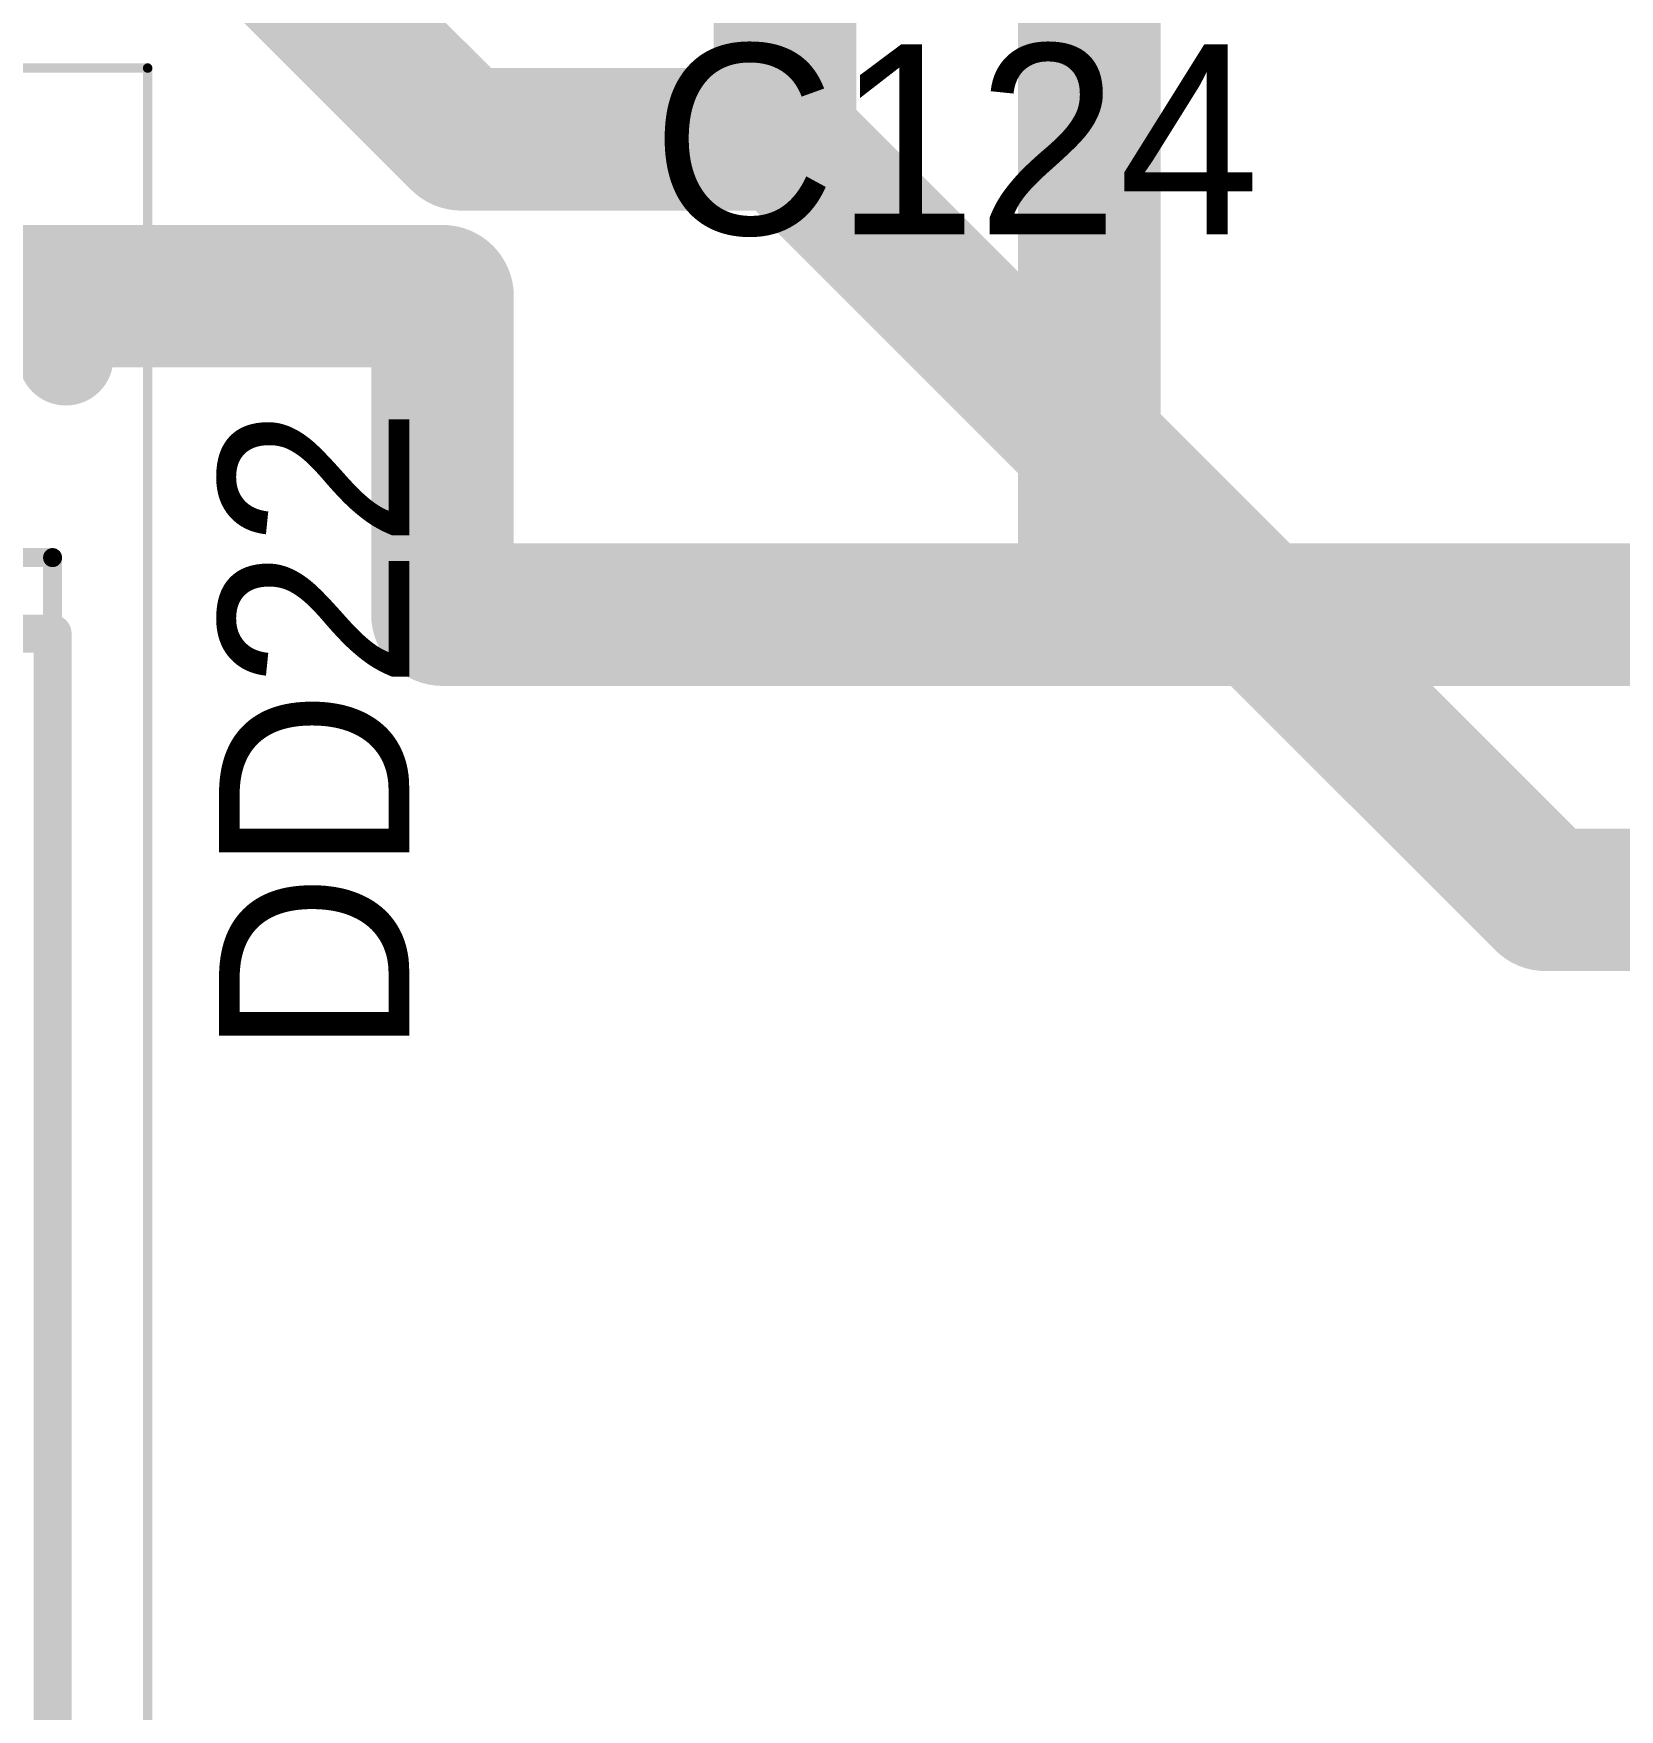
# Model space of a CAD drawing. Header units: millimetres. Extents: x 29 to 180, y 30 to 200.
# Drawn here: x 157.25 to 165.59, y 60.74 to 69.56 of the extents above; entities that cross this region are included whole.
import ezdxf

# ---------------------------------------------------------------- set-up
doc = ezdxf.new("R2010")
doc.units = ezdxf.units.MM
for name, color, linetype in [('BottomLayer', 5, 'Continuous'), ('Mechanical13', 56, 'Continuous'), ('Mechanical15', 56, 'Continuous'), ('TopLayer', 1, 'Continuous'), ('TopOverlay', 2, 'Continuous')]:
    doc.layers.add(name, color=color, linetype=linetype)

# ---------------------------------------------------------------- blocks, each defined once
blk = doc.blocks.new('SOIC127P1030X265_16M_161')
at = {"layer": 'Mechanical13', "const_width": 0.1}
for points in [[(3.8, 5.25), (-3.8, 5.25)], [(-3.8, -5.25), (-3.8, 5.25)]]:
    blk.add_lwpolyline(points, dxfattribs=at)
at = {"layer": 'Mechanical13', "const_width": 0.05}
blk.add_lwpolyline([(-3.825, 5.25, 1), (-3.775, 5.25, 1)], format="xyb", close=True, dxfattribs=at)
blk.add_lwpolyline([(-3.825, 5.25, 1), (-3.775, 5.25, 1)], format="xyb", close=True, dxfattribs=at)
at = {"layer": 'Mechanical15', "const_width": 0.05}
for points in [[(6.375, 5.75), (-6.375, 5.75)], [(-6.375, -5.75), (-6.375, 5.75)]]:
    blk.add_lwpolyline(points, dxfattribs=at)
at = {"layer": 'Mechanical15', "const_width": 0.025}
blk.add_lwpolyline([(-6.3875, 5.75, 1), (-6.3625, 5.75, 1)], format="xyb", close=True, dxfattribs=at)
blk.add_lwpolyline([(-6.3875, 5.75, 1), (-6.3625, 5.75, 1)], format="xyb", close=True, dxfattribs=at)
at = {"layer": 'TopOverlay'}
for points, const_width in [([(-4.725, 5.32, 1), (-4.975, 5.32, 1)], 0.25), ([(-5.0375, 5.32, 1), (-4.9125, 5.32, 1)], 0.125), ([(-4.7875, 5.32, 1), (-4.6625, 5.32, 1)], 0.125), ([(-3.45, 5.25, 1), (-3.35, 5.25, 1)], 0.1), ([(-3.45, 5.25, 1), (-3.35, 5.25, 1)], 0.1)]:
    blk.add_lwpolyline(points, format="xyb", close=True, dxfattribs=dict(at, const_width=const_width))
at = {"layer": 'TopOverlay', "const_width": 0.2}
for points in [[(3.4, 5.25), (-3.4, 5.25)], [(-3.4, -5.25), (-3.4, 5.25)]]:
    blk.add_lwpolyline(points, dxfattribs=at)

msp = doc.modelspace()

# ---------------------------------------------------------------- linework, layer by layer
at = {"layer": 'BottomLayer', "const_width": 0.75}
for points in [[(162.8, 66.5), (162.8, 70.1)], [(154.525, 68.175), (159.4, 68.175)], [(159.4, 66.5), (159.4, 68.175)], [(159.4, 66.5), (162.8, 66.5)], [(162.8, 66.5), (166.4, 66.5)]]:
    msp.add_lwpolyline(points, dxfattribs=at)
at = {"layer": 'BottomLayer', "const_width": 0.375}
for points in [[(159.2125, 68.175, 1), (159.5875, 68.175, 1)], [(159.2125, 68.175, 1), (159.5875, 68.175, 1)], [(159.2125, 66.5, 1), (159.5875, 66.5, 1)], [(159.2125, 66.5, 1), (159.5875, 66.5, 1)], [(162.6125, 66.5, 1), (162.9875, 66.5, 1)], [(162.6125, 66.5, 1), (162.9875, 66.5, 1)], [(162.6125, 66.5, 1), (162.9875, 66.5, 1)]]:
    msp.add_lwpolyline(points, format="xyb", close=True, dxfattribs=at)
at = {"layer": 'TopLayer', "const_width": 0.75}
for points in [[(161.2, 69.1), (161.2, 71.2)], [(158.325, 70.175), (159.5, 69)], [(161.1, 69), (161.2, 69.1)], [(159.5, 69), (161.1, 69)], [(161.1, 69), (161.2, 69)], [(161.2, 69), (165.2, 65)], [(165.2, 65), (168.4, 65)]]:
    msp.add_lwpolyline(points, dxfattribs=at)
at = {"layer": 'TopLayer', "const_width": 0.375}
for points in [[(161.0125, 69.1, 1), (161.3875, 69.1, 1)], [(161.0125, 69.1, 1), (161.3875, 69.1, 1)], [(159.3125, 69, 1), (159.6875, 69, 1)], [(159.3125, 69, 1), (159.6875, 69, 1)], [(160.9125, 69, 1), (161.2875, 69, 1)], [(160.9125, 69, 1), (161.2875, 69, 1)], [(160.9125, 69, 1), (161.2875, 69, 1)], [(161.0125, 69, 1), (161.3875, 69, 1)], [(161.0125, 69, 1), (161.3875, 69, 1)], [(165.0125, 65, 1), (165.3875, 65, 1)], [(165.0125, 65, 1), (165.3875, 65, 1)]]:
    msp.add_lwpolyline(points, format="xyb", close=True, dxfattribs=at)

# ---------------------------------------------------------------- block references
at = {"rotation": 270}
msp.add_blockref('SOIC127P1030X265_16M_161', (152.1, 63), dxfattribs=at)

# ---------------------------------------------------------------- texts
at = {"layer": 'TopOverlay'}
msp.add_text('C124', height=1, dxfattribs=at).set_placement((160.5, 68.5))
msp.add_text('DD22', height=1, rotation=90, dxfattribs=at).set_placement((159.225, 64.175))

doc.saveas('drawing.dxf')
